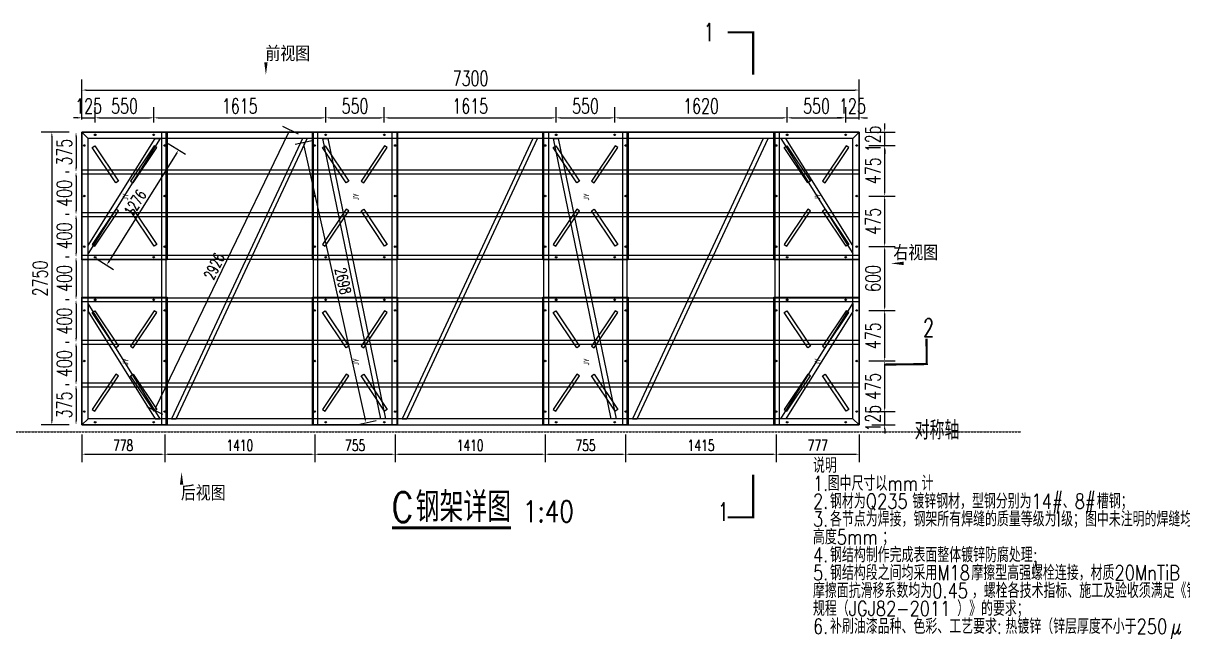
# Model space of a CAD drawing. Header units: millimetres. Extents: x -1471591 to 944464, y -468930 to 547002.
# Drawn here: x -979182 to -968289, y 4054 to 9838 of the extents above; entities that cross this region are included whole.
import ezdxf

# ---------------------------------------------------------------- set-up
doc = ezdxf.new("R2010")
doc.units = ezdxf.units.MM
doc.header["$LTSCALE"] = 10
doc.header["$PDMODE"] = 35
doc.linetypes.add('-6_350_HOLE$0$DASH', pattern=[0.35, 0.25, -0.1])
for name, color, linetype in [('DIM_SYMB', 3, 'Continuous'), ('PUB_TEXT', 7, 'Continuous'), ('W-FLOAT_BOWL浮筒', 253, 'Continuous'), ('W-STEEL_FRAME钢架', 3, 'Continuous'), ('W-STEEL_KEEL钢龙骨', 5, 'Continuous')]:
    doc.layers.add(name, color=color, linetype=linetype)
doc.styles.add('_TCH_DIM', font='SIMPLEX.shx', dxfattribs={"bigfont": 'hztxt.shx'})
doc.styles.add('_TCH_LABEL', font='COMPLEX', dxfattribs={"bigfont": 'GBCBIG'})
doc.styles.get("Standard").update_dxf_attribs({"font": 'simplex.shx', "width": 0.8, "bigfont": 'hztxt.shx'})
doc.styles.add('STANDARD_T3', font='simplex.shx', dxfattribs={"width": 0.7, "bigfont": 'hztxt.shx'})
doc.styles.add('黑体', font='simhei.ttf', dxfattribs={"width": 0.8})
doc.dimstyles.new('W&&30', dxfattribs={"dimtxt": 105, "dimasz": 30, "dimexe": 75, "dimexo": 90, "dimgap": 30, "dimtad": 1, "dimdec": 0, "dimzin": 0, "dimdsep": 46, "dimtxsty": 'STANDARD_T3', "dimcen": 0.09, "dimclrd": 1, "dimclre": 1, "dimclrt": 7, "dimazin": 2, "dimtfac": 1, "dimtdec": 0, "dimtix": 1, "dimtmove": 2, "dimatfit": 3, "dimfxl": 0, "dimtolj": 1, "dimtzin": 0, "dimarcsym": 0})
doc.dimstyles.new('W&&40', dxfattribs={"dimtxt": 140, "dimasz": 40, "dimexe": 100, "dimexo": 120, "dimgap": 40, "dimtad": 1, "dimdec": 0, "dimzin": 0, "dimdsep": 46, "dimtxsty": 'STANDARD_T3', "dimcen": 0.09, "dimclrd": 1, "dimclre": 1, "dimclrt": 7, "dimazin": 2, "dimtfac": 1, "dimtdec": 0, "dimtix": 1, "dimtmove": 2, "dimatfit": 3, "dimfxl": 0, "dimtolj": 1, "dimtzin": 0, "dimarcsym": 0})

# ---------------------------------------------------------------- blocks, each defined once
blk = doc.blocks.new('*D105')
at = {"color": 1, "lineweight": -2, "transparency": 16777216}
for p, q in [((-978630, 8934), (-978630, 9049)), ((-978505, 8904), (-978505, 9049)), ((-978670, 8949), (-978710, 8949)), ((-978630, 8949), (-978505, 8949)), ((-978465, 8949), (-978425, 8949))]:
    blk.add_line(p, q, dxfattribs=at)
at = {"color": 1, "transparency": 16777216}
for points in [[(-978670, 8955), (-978670, 8942), (-978630, 8949)], [(-978465, 8955), (-978465, 8942), (-978505, 8949)]]:
    blk.add_solid(points, dxfattribs=at)
at = {"layer": 'Defpoints', "color": 0, "transparency": 16777216}
for p in [(-978505, 8949), (-978630, 8814), (-978505, 8784)]:
    blk.add_point(p, dxfattribs=at)
at = {"color": 7, "transparency": 16777216, "insert": (-978568, 9059), "char_height": 140, "attachment_point": 5, "style": 'STANDARD_T3'}
blk.add_mtext('\\A1;125', dxfattribs=at)
blk = doc.blocks.new('*D115')
at = {"color": 1, "lineweight": -2, "transparency": 16777216}
for p, q in [((-976596, 8795), (-976743, 8867)), ((-977937, 6227), (-976689, 8807)), ((-977870, 6161), (-978018, 6233))]:
    blk.add_line(p, q, dxfattribs=at)
at = {"color": 1, "transparency": 16777216}
for points in [[(-976693, 8809), (-976684, 8805), (-976676, 8834)], [(-977942, 6229), (-977933, 6225), (-977950, 6200)]]:
    blk.add_solid(points, dxfattribs=at)
at = {"layer": 'Defpoints', "color": 0, "transparency": 16777216}
for p in [(-976676, 8834), (-976515, 8756), (-977789, 6122)]:
    blk.add_point(p, dxfattribs=at)
at = {"color": 7, "transparency": 16777216, "insert": (-977387, 7553), "char_height": 105, "attachment_point": 5, "rotation": 64.1778, "style": 'STANDARD_T3'}
blk.add_mtext('\\A1;2926', dxfattribs=at)
blk = doc.blocks.new('*D116')
at = {"color": 1, "lineweight": -2, "transparency": 16777216}
for p, q in [((-976455, 8736), (-976626, 8698)), ((-976546, 8685), (-975970, 6110)), ((-975865, 6102), (-976036, 6064))]:
    blk.add_line(p, q, dxfattribs=at)
at = {"color": 1, "transparency": 16777216}
for points in [[(-976541, 8686), (-976551, 8684), (-976553, 8714)], [(-975965, 6111), (-975974, 6108), (-975963, 6080)]]:
    blk.add_solid(points, dxfattribs=at)
at = {"layer": 'Defpoints', "color": 0, "transparency": 16777216}
for p in [(-976367, 8756), (-975777, 6122), (-975963, 6080)]:
    blk.add_point(p, dxfattribs=at)
at = {"color": 7, "transparency": 16777216, "insert": (-976177, 7415), "char_height": 105, "attachment_point": 5, "rotation": 282.6191, "style": 'STANDARD_T3'}
blk.add_mtext('\\A1;2698', dxfattribs=at)
blk = doc.blocks.new('*D117')
at = {"color": 1, "lineweight": -2, "transparency": 16777216}
for p, q in [((-978630, 8934), (-978630, 9309)), ((-971330, 8934), (-971330, 9309)), ((-978590, 9209), (-971370, 9209))]:
    blk.add_line(p, q, dxfattribs=at)
at = {"color": 1, "transparency": 16777216}
for points in [[(-978590, 9216), (-978590, 9203), (-978630, 9209)], [(-971370, 9216), (-971370, 9203), (-971330, 9209)]]:
    blk.add_solid(points, dxfattribs=at)
at = {"layer": 'Defpoints', "color": 0, "transparency": 16777216}
for p in [(-971330, 9209), (-978630, 8814), (-971330, 8814)]:
    blk.add_point(p, dxfattribs=at)
at = {"color": 7, "transparency": 16777216, "insert": (-974980, 9319), "char_height": 140, "attachment_point": 5, "style": 'STANDARD_T3'}
blk.add_mtext('\\A1;7300', dxfattribs=at)
blk = doc.blocks.new('*D132')
at = {"color": 1, "lineweight": -2, "transparency": 16777216}
for p, q in [((-978750, 8814), (-978786, 8814)), ((-978686, 8774), (-978686, 8479)), ((-978750, 8439), (-978786, 8439))]:
    blk.add_line(p, q, dxfattribs=at)
at = {"color": 1, "transparency": 16777216}
for points in [[(-978692, 8774), (-978679, 8774), (-978686, 8814)], [(-978692, 8479), (-978679, 8479), (-978686, 8439)]]:
    blk.add_solid(points, dxfattribs=at)
at = {"layer": 'Defpoints', "color": 0, "transparency": 16777216}
for p in [(-978630, 8814), (-978686, 8439), (-978630, 8439)]:
    blk.add_point(p, dxfattribs=at)
at = {"color": 7, "transparency": 16777216, "insert": (-978796, 8626), "char_height": 140, "attachment_point": 5, "rotation": 90, "style": 'STANDARD_T3'}
blk.add_mtext('\\A1;375', dxfattribs=at)
blk = doc.blocks.new('*D133')
at = {"color": 1, "lineweight": -2, "transparency": 16777216}
for p, q in [((-978750, 8439), (-978786, 8439)), ((-978686, 8399), (-978686, 8079)), ((-978750, 8039), (-978786, 8039))]:
    blk.add_line(p, q, dxfattribs=at)
at = {"color": 1, "transparency": 16777216}
for points in [[(-978692, 8399), (-978679, 8399), (-978686, 8439)], [(-978692, 8079), (-978679, 8079), (-978686, 8039)]]:
    blk.add_solid(points, dxfattribs=at)
at = {"layer": 'Defpoints', "color": 0, "transparency": 16777216}
for p in [(-978630, 8439), (-978686, 8039), (-978630, 8039)]:
    blk.add_point(p, dxfattribs=at)
at = {"color": 7, "transparency": 16777216, "insert": (-978796, 8239), "char_height": 140, "attachment_point": 5, "rotation": 90, "style": 'STANDARD_T3'}
blk.add_mtext('\\A1;400', dxfattribs=at)
blk = doc.blocks.new('*D134')
at = {"color": 1, "lineweight": -2, "transparency": 16777216}
for p, q in [((-978750, 8039), (-978786, 8039)), ((-978686, 7999), (-978686, 7679)), ((-978750, 7639), (-978786, 7639))]:
    blk.add_line(p, q, dxfattribs=at)
at = {"color": 1, "transparency": 16777216}
for points in [[(-978692, 7999), (-978679, 7999), (-978686, 8039)], [(-978692, 7679), (-978679, 7679), (-978686, 7639)]]:
    blk.add_solid(points, dxfattribs=at)
at = {"layer": 'Defpoints', "color": 0, "transparency": 16777216}
for p in [(-978630, 8039), (-978686, 7639), (-978630, 7639)]:
    blk.add_point(p, dxfattribs=at)
at = {"color": 7, "transparency": 16777216, "insert": (-978796, 7839), "char_height": 140, "attachment_point": 5, "rotation": 90, "style": 'STANDARD_T3'}
blk.add_mtext('\\A1;400', dxfattribs=at)
blk = doc.blocks.new('*D135')
at = {"color": 1, "lineweight": -2, "transparency": 16777216}
for p, q in [((-978750, 7639), (-978786, 7639)), ((-978686, 7599), (-978686, 7279)), ((-978750, 7239), (-978786, 7239))]:
    blk.add_line(p, q, dxfattribs=at)
at = {"color": 1, "transparency": 16777216}
for points in [[(-978692, 7599), (-978679, 7599), (-978686, 7639)], [(-978692, 7279), (-978679, 7279), (-978686, 7239)]]:
    blk.add_solid(points, dxfattribs=at)
at = {"layer": 'Defpoints', "color": 0, "transparency": 16777216}
for p in [(-978630, 7639), (-978686, 7239), (-978630, 7239)]:
    blk.add_point(p, dxfattribs=at)
at = {"color": 7, "transparency": 16777216, "insert": (-978796, 7439), "char_height": 140, "attachment_point": 5, "rotation": 90, "style": 'STANDARD_T3'}
blk.add_mtext('\\A1;400', dxfattribs=at)
blk = doc.blocks.new('*D136')
at = {"color": 1, "lineweight": -2, "transparency": 16777216}
for p, q in [((-978750, 7239), (-978786, 7239)), ((-978686, 7199), (-978686, 6879)), ((-978750, 6839), (-978786, 6839))]:
    blk.add_line(p, q, dxfattribs=at)
at = {"color": 1, "transparency": 16777216}
for points in [[(-978692, 7199), (-978679, 7199), (-978686, 7239)], [(-978692, 6879), (-978679, 6879), (-978686, 6839)]]:
    blk.add_solid(points, dxfattribs=at)
at = {"layer": 'Defpoints', "color": 0, "transparency": 16777216}
for p in [(-978630, 7239), (-978686, 6839), (-978630, 6839)]:
    blk.add_point(p, dxfattribs=at)
at = {"color": 7, "transparency": 16777216, "insert": (-978796, 7039), "char_height": 140, "attachment_point": 5, "rotation": 90, "style": 'STANDARD_T3'}
blk.add_mtext('\\A1;400', dxfattribs=at)
blk = doc.blocks.new('*D137')
at = {"color": 1, "lineweight": -2, "transparency": 16777216}
for p, q in [((-978750, 6839), (-978786, 6839)), ((-978686, 6799), (-978686, 6479)), ((-978750, 6439), (-978786, 6439))]:
    blk.add_line(p, q, dxfattribs=at)
at = {"color": 1, "transparency": 16777216}
for points in [[(-978692, 6799), (-978679, 6799), (-978686, 6839)], [(-978692, 6479), (-978679, 6479), (-978686, 6439)]]:
    blk.add_solid(points, dxfattribs=at)
at = {"layer": 'Defpoints', "color": 0, "transparency": 16777216}
for p in [(-978630, 6839), (-978686, 6439), (-978630, 6439)]:
    blk.add_point(p, dxfattribs=at)
at = {"color": 7, "transparency": 16777216, "insert": (-978796, 6639), "char_height": 140, "attachment_point": 5, "rotation": 90, "style": 'STANDARD_T3'}
blk.add_mtext('\\A1;400', dxfattribs=at)
blk = doc.blocks.new('*D138')
at = {"color": 1, "lineweight": -2, "transparency": 16777216}
for p, q in [((-978750, 6439), (-978786, 6439)), ((-978686, 6399), (-978686, 6104)), ((-978750, 6064), (-978786, 6064))]:
    blk.add_line(p, q, dxfattribs=at)
at = {"color": 1, "transparency": 16777216}
for points in [[(-978692, 6399), (-978679, 6399), (-978686, 6439)], [(-978692, 6104), (-978679, 6104), (-978686, 6064)]]:
    blk.add_solid(points, dxfattribs=at)
at = {"layer": 'Defpoints', "color": 0, "transparency": 16777216}
for p in [(-978630, 6439), (-978686, 6064), (-978630, 6064)]:
    blk.add_point(p, dxfattribs=at)
at = {"color": 7, "transparency": 16777216, "insert": (-978796, 6251), "char_height": 140, "attachment_point": 5, "rotation": 90, "style": 'STANDARD_T3'}
blk.add_mtext('\\A1;375', dxfattribs=at)
blk = doc.blocks.new('*D139')
at = {"color": 1, "lineweight": -2, "transparency": 16777216}
for p, q in [((-978750, 8814), (-979013, 8814)), ((-978913, 8774), (-978913, 6104)), ((-978750, 6064), (-979013, 6064))]:
    blk.add_line(p, q, dxfattribs=at)
at = {"color": 1, "transparency": 16777216}
for points in [[(-978920, 8774), (-978906, 8774), (-978913, 8814)], [(-978920, 6104), (-978906, 6104), (-978913, 6064)]]:
    blk.add_solid(points, dxfattribs=at)
at = {"layer": 'Defpoints', "color": 0, "transparency": 16777216}
for p in [(-978630, 8814), (-978913, 6064), (-978630, 6064)]:
    blk.add_point(p, dxfattribs=at)
at = {"color": 7, "transparency": 16777216, "insert": (-979023, 7439), "char_height": 140, "attachment_point": 5, "rotation": 90, "style": 'STANDARD_T3'}
blk.add_mtext('\\A1;2750', dxfattribs=at)
blk = doc.blocks.new('*U590')
at = {"layer": 'W-STEEL_KEEL钢龙骨'}
blk.add_lwpolyline([(-3650, -20), (3650, -20), (3650, 20), (-3650, 20)], close=True, dxfattribs=at)
blk = doc.blocks.new('*U591')
at = {"color": 0, "linetype": 'ByBlock', "lineweight": -2}
for p in [(0, 2000), (0, 1600), (0, 1200), (0, 800), (0, 400), (0, 0)]:
    blk.add_blockref('*U590', p, dxfattribs=at)
blk = doc.blocks.new('*U588')
at = {"layer": 'W-STEEL_FRAME钢架', "color": 1}
blk.add_lwpolyline([(637, 1317), (592, 1317), (-637, -1317), (-592, -1317)], close=True, dxfattribs=at)
blk = doc.blocks.new('*U589')
at = {"color": 0, "linetype": 'ByBlock', "lineweight": -2}
for p in [(0, 0), (2165, 0), (4330, 0)]:
    blk.add_blockref('*U588', p, dxfattribs=at)
blk = doc.blocks.new('$matou$00000186')
for points in [[(-600, 400), (600, 400), (600, -400), (-600, -400)], [(-456, 304), (-472, 279), (-140, 57), (-123, 82)], [(456, 304), (472, 279), (140, 57), (123, 82)], [(-456, -304), (-472, -279), (-140, -57), (-123, -82)], [(456, -304), (472, -279), (140, -57), (123, -82)]]:
    blk.add_lwpolyline(points, close=True)
at = {"color": 1}
for centre in [(-475, 378), (0, 378), (475, 378), (-575, 275), (575, 275), (-575, -275), (575, -275), (-475, -378), (0, -378), (475, -378)]:
    blk.add_circle(centre, 7, dxfattribs=at)
at = {"layer": 'PUB_TEXT', "style": '黑体', "width": 0.8}
blk.add_text('JY', height=52.6, dxfattribs=at).set_placement((-44, -35))
blk = doc.blocks.new('C')
at = {"layer": 'W-STEEL_FRAME钢架'}
for points in [[(-3586, 1317), (-3644, 1375), (-3644, -1375), (-3586, -1317)], [(3598, 1317), (-3586, 1317), (-3644, 1375), (3656, 1375)], [(3598, 1317), (3656, 1375), (3656, -1375), (3598, -1317)], [(3598, -1317), (-3586, -1317), (-3644, -1375), (3656, -1375)]]:
    blk.add_lwpolyline(points, close=True, dxfattribs=at)
at = {"layer": 'W-STEEL_FRAME钢架', "color": 6}
for points in [[(-2955, 1317), (-2909, 1317), (-3586, 235), (-3586, 310)], [(-1380, 1317), (-1335, 1317), (-791, -1317), (-836, -1317)], [(785, 1317), (830, 1317), (1374, -1317), (1329, -1317)], [(2967, 1317), (2922, 1317), (3598, 235), (3598, 310)], [(-2955, -1317), (-2909, -1317), (-3586, -235), (-3586, -310)], [(2967, -1317), (2922, -1317), (3598, -235), (3598, -310)]]:
    blk.add_lwpolyline(points, close=True, dxfattribs=at)
at = {"layer": 'W-STEEL_FRAME钢架', "color": 1}
for points in [[(-2852, 1375), (-2895, 1375), (-2895, -1375), (-2852, -1375)], [(-1427, 1375), (-1470, 1375), (-1470, -1375), (-1427, -1375)], [(-730, 1375), (-687, 1375), (-687, -1375), (-730, -1375)], [(695, 1375), (738, 1375), (738, -1375), (695, -1375)], [(1478, 1375), (1435, 1375), (1435, -1375), (1478, -1375)], [(2908, 1375), (2865, 1375), (2865, -1375), (2908, -1375)]]:
    blk.add_lwpolyline(points, close=True, dxfattribs=at)
blk.add_blockref('*U589', (-2165, 0))
at = {"xscale": -1, "rotation": 180}
blk.add_blockref('*U591', (6, 1000), dxfattribs=at)
at = {"layer": 'W-FLOAT_BOWL浮筒', "rotation": 90}
for p in [(-3244, 775), (-1079, 775), (1086, 775), (3256, 775), (-3244, -775), (-1079, -775), (1086, -775), (3256, -775)]:
    blk.add_blockref('$matou$00000186', p, dxfattribs=at)
blk = doc.blocks.new('*D835')
at = {"color": 1, "lineweight": -2, "transparency": 16777216}
for p, q in [((-978382, 7590), (-977737, 8621)), ((-977820, 8708), (-977658, 8607)), ((-978496, 7626), (-978334, 7525))]:
    blk.add_line(p, q, dxfattribs=at)
at = {"color": 1, "transparency": 16777216}
for points in [[(-977742, 8624), (-977733, 8619), (-977722, 8647)], [(-978386, 7593), (-978378, 7588), (-978398, 7565)]]:
    blk.add_solid(points, dxfattribs=at)
at = {"layer": 'Defpoints', "color": 0, "transparency": 16777216}
for p in [(-977896, 8756), (-977722, 8647), (-978572, 7674)]:
    blk.add_point(p, dxfattribs=at)
at = {"color": 7, "transparency": 16777216, "insert": (-978130, 8149), "char_height": 105, "attachment_point": 5, "rotation": 57.993, "style": 'STANDARD_T3'}
blk.add_mtext('\\A1;1276', dxfattribs=at)
blk = doc.blocks.new('*D592')
at = {"color": 1, "lineweight": -2, "transparency": 16777216}
for p, q in [((-978505, 8904), (-978505, 9049)), ((-977955, 8904), (-977955, 9049)), ((-978465, 8949), (-977995, 8949))]:
    blk.add_line(p, q, dxfattribs=at)
at = {"color": 1, "transparency": 16777216}
for points in [[(-978465, 8955), (-978465, 8942), (-978505, 8949)], [(-977995, 8955), (-977995, 8942), (-977955, 8949)]]:
    blk.add_solid(points, dxfattribs=at)
at = {"layer": 'Defpoints', "color": 0, "transparency": 16777216}
for p in [(-977955, 8949), (-978505, 8784), (-977955, 8784)]:
    blk.add_point(p, dxfattribs=at)
at = {"color": 7, "transparency": 16777216, "insert": (-978230, 9059), "char_height": 140, "attachment_point": 5, "style": 'STANDARD_T3'}
blk.add_mtext('\\A1;550', dxfattribs=at)
blk = doc.blocks.new('*D593')
at = {"color": 1, "lineweight": -2, "transparency": 16777216}
for p, q in [((-977955, 8904), (-977955, 9049)), ((-976340, 8904), (-976340, 9049)), ((-977915, 8949), (-976380, 8949))]:
    blk.add_line(p, q, dxfattribs=at)
at = {"color": 1, "transparency": 16777216}
for points in [[(-977915, 8955), (-977915, 8942), (-977955, 8949)], [(-976380, 8955), (-976380, 8942), (-976340, 8949)]]:
    blk.add_solid(points, dxfattribs=at)
at = {"layer": 'Defpoints', "color": 0, "transparency": 16777216}
for p in [(-976340, 8949), (-977955, 8784), (-976340, 8784)]:
    blk.add_point(p, dxfattribs=at)
at = {"color": 7, "transparency": 16777216, "insert": (-977148, 9059), "char_height": 140, "attachment_point": 5, "style": 'STANDARD_T3'}
blk.add_mtext('\\A1;1615', dxfattribs=at)
blk = doc.blocks.new('*D594')
at = {"color": 1, "lineweight": -2, "transparency": 16777216}
for p, q in [((-976340, 8904), (-976340, 9049)), ((-975790, 8904), (-975790, 9049)), ((-976300, 8949), (-975830, 8949))]:
    blk.add_line(p, q, dxfattribs=at)
at = {"color": 1, "transparency": 16777216}
for points in [[(-976300, 8955), (-976300, 8942), (-976340, 8949)], [(-975830, 8955), (-975830, 8942), (-975790, 8949)]]:
    blk.add_solid(points, dxfattribs=at)
at = {"layer": 'Defpoints', "color": 0, "transparency": 16777216}
for p in [(-975790, 8949), (-976340, 8784), (-975790, 8784)]:
    blk.add_point(p, dxfattribs=at)
at = {"color": 7, "transparency": 16777216, "insert": (-976065, 9059), "char_height": 140, "attachment_point": 5, "style": 'STANDARD_T3'}
blk.add_mtext('\\A1;550', dxfattribs=at)
blk = doc.blocks.new('*D595')
at = {"color": 1, "lineweight": -2, "transparency": 16777216}
for p, q in [((-975790, 8904), (-975790, 9049)), ((-974175, 8904), (-974175, 9049)), ((-975750, 8949), (-974215, 8949))]:
    blk.add_line(p, q, dxfattribs=at)
at = {"color": 1, "transparency": 16777216}
for points in [[(-975750, 8955), (-975750, 8942), (-975790, 8949)], [(-974215, 8955), (-974215, 8942), (-974175, 8949)]]:
    blk.add_solid(points, dxfattribs=at)
at = {"layer": 'Defpoints', "color": 0, "transparency": 16777216}
for p in [(-974175, 8949), (-975790, 8784), (-974175, 8784)]:
    blk.add_point(p, dxfattribs=at)
at = {"color": 7, "transparency": 16777216, "insert": (-974983, 9059), "char_height": 140, "attachment_point": 5, "style": 'STANDARD_T3'}
blk.add_mtext('\\A1;1615', dxfattribs=at)
blk = doc.blocks.new('*D596')
at = {"color": 1, "lineweight": -2, "transparency": 16777216}
for p, q in [((-974175, 8904), (-974175, 9049)), ((-973625, 8904), (-973625, 9049)), ((-974135, 8949), (-973665, 8949))]:
    blk.add_line(p, q, dxfattribs=at)
at = {"color": 1, "transparency": 16777216}
for points in [[(-974135, 8955), (-974135, 8942), (-974175, 8949)], [(-973665, 8955), (-973665, 8942), (-973625, 8949)]]:
    blk.add_solid(points, dxfattribs=at)
at = {"layer": 'Defpoints', "color": 0, "transparency": 16777216}
for p in [(-973625, 8949), (-974175, 8784), (-973625, 8784)]:
    blk.add_point(p, dxfattribs=at)
at = {"color": 7, "transparency": 16777216, "insert": (-973900, 9059), "char_height": 140, "attachment_point": 5, "style": 'STANDARD_T3'}
blk.add_mtext('\\A1;550', dxfattribs=at)
blk = doc.blocks.new('*D597')
at = {"color": 1, "lineweight": -2, "transparency": 16777216}
for p, q in [((-973625, 8904), (-973625, 9049)), ((-972005, 8904), (-972005, 9049)), ((-973585, 8949), (-972045, 8949))]:
    blk.add_line(p, q, dxfattribs=at)
at = {"color": 1, "transparency": 16777216}
for points in [[(-973585, 8955), (-973585, 8942), (-973625, 8949)], [(-972045, 8955), (-972045, 8942), (-972005, 8949)]]:
    blk.add_solid(points, dxfattribs=at)
at = {"layer": 'Defpoints', "color": 0, "transparency": 16777216}
for p in [(-972005, 8949), (-973625, 8784), (-972005, 8784)]:
    blk.add_point(p, dxfattribs=at)
at = {"color": 7, "transparency": 16777216, "insert": (-972815, 9059), "char_height": 140, "attachment_point": 5, "style": 'STANDARD_T3'}
blk.add_mtext('\\A1;1620', dxfattribs=at)
blk = doc.blocks.new('*D598')
at = {"color": 1, "lineweight": -2, "transparency": 16777216}
for p, q in [((-972005, 8904), (-972005, 9049)), ((-971455, 8904), (-971455, 9049)), ((-971965, 8949), (-971495, 8949))]:
    blk.add_line(p, q, dxfattribs=at)
at = {"color": 1, "transparency": 16777216}
for points in [[(-971965, 8955), (-971965, 8942), (-972005, 8949)], [(-971495, 8955), (-971495, 8942), (-971455, 8949)]]:
    blk.add_solid(points, dxfattribs=at)
at = {"layer": 'Defpoints', "color": 0, "transparency": 16777216}
for p in [(-971455, 8949), (-972005, 8784), (-971455, 8784)]:
    blk.add_point(p, dxfattribs=at)
at = {"color": 7, "transparency": 16777216, "insert": (-971730, 9059), "char_height": 140, "attachment_point": 5, "style": 'STANDARD_T3'}
blk.add_mtext('\\A1;550', dxfattribs=at)
blk = doc.blocks.new('*D599')
at = {"color": 1, "lineweight": -2, "transparency": 16777216}
for p, q in [((-971455, 8904), (-971455, 9049)), ((-971330, 8934), (-971330, 9049)), ((-971495, 8949), (-971535, 8949)), ((-971455, 8949), (-971330, 8949)), ((-971290, 8949), (-971250, 8949))]:
    blk.add_line(p, q, dxfattribs=at)
at = {"color": 1, "transparency": 16777216}
for points in [[(-971495, 8955), (-971495, 8942), (-971455, 8949)], [(-971290, 8955), (-971290, 8942), (-971330, 8949)]]:
    blk.add_solid(points, dxfattribs=at)
at = {"layer": 'Defpoints', "color": 0, "transparency": 16777216}
for p in [(-971330, 8949), (-971455, 8784), (-971330, 8814)]:
    blk.add_point(p, dxfattribs=at)
at = {"color": 7, "transparency": 16777216, "insert": (-971393, 9059), "char_height": 140, "attachment_point": 5, "style": 'STANDARD_T3'}
blk.add_mtext('\\A1;125', dxfattribs=at)
blk = doc.blocks.new('*D600')
at = {"color": 1, "lineweight": -2, "transparency": 16777216}
for p, q in [((-971090, 6229), (-971090, 6269)), ((-971240, 6189), (-970990, 6189)), ((-971090, 6064), (-971090, 6189)), ((-971210, 6064), (-970990, 6064)), ((-971090, 6024), (-971090, 5984))]:
    blk.add_line(p, q, dxfattribs=at)
at = {"color": 1, "transparency": 16777216}
for points in [[(-971097, 6229), (-971083, 6229), (-971090, 6189)], [(-971097, 6024), (-971083, 6024), (-971090, 6064)]]:
    blk.add_solid(points, dxfattribs=at)
at = {"layer": 'Defpoints', "color": 0, "transparency": 16777216}
for p in [(-971360, 6189), (-971090, 6189), (-971330, 6064)]:
    blk.add_point(p, dxfattribs=at)
at = {"color": 7, "transparency": 16777216, "insert": (-971200, 6126), "char_height": 140, "attachment_point": 5, "rotation": 90, "style": 'STANDARD_T3'}
blk.add_mtext('\\A1;125', dxfattribs=at)
blk = doc.blocks.new('*D601')
at = {"color": 1, "lineweight": -2, "transparency": 16777216}
for p, q in [((-971240, 6664), (-970990, 6664)), ((-971090, 6229), (-971090, 6624)), ((-971240, 6189), (-970990, 6189))]:
    blk.add_line(p, q, dxfattribs=at)
at = {"color": 1, "transparency": 16777216}
for points in [[(-971097, 6624), (-971083, 6624), (-971090, 6664)], [(-971097, 6229), (-971083, 6229), (-971090, 6189)]]:
    blk.add_solid(points, dxfattribs=at)
at = {"layer": 'Defpoints', "color": 0, "transparency": 16777216}
for p in [(-971360, 6664), (-971090, 6664), (-971360, 6189)]:
    blk.add_point(p, dxfattribs=at)
at = {"color": 7, "transparency": 16777216, "insert": (-971200, 6426), "char_height": 140, "attachment_point": 5, "rotation": 90, "style": 'STANDARD_T3'}
blk.add_mtext('\\A1;475', dxfattribs=at)
blk = doc.blocks.new('*D602')
at = {"color": 1, "lineweight": -2, "transparency": 16777216}
for p, q in [((-971240, 7139), (-970990, 7139)), ((-971090, 6704), (-971090, 7099)), ((-971240, 6664), (-970990, 6664))]:
    blk.add_line(p, q, dxfattribs=at)
at = {"color": 1, "transparency": 16777216}
for points in [[(-971097, 7099), (-971083, 7099), (-971090, 7139)], [(-971097, 6704), (-971083, 6704), (-971090, 6664)]]:
    blk.add_solid(points, dxfattribs=at)
at = {"layer": 'Defpoints', "color": 0, "transparency": 16777216}
for p in [(-971360, 7139), (-971090, 7139), (-971360, 6664)]:
    blk.add_point(p, dxfattribs=at)
at = {"color": 7, "transparency": 16777216, "insert": (-971200, 6901), "char_height": 140, "attachment_point": 5, "rotation": 90, "style": 'STANDARD_T3'}
blk.add_mtext('\\A1;475', dxfattribs=at)
blk = doc.blocks.new('*D603')
at = {"color": 1, "lineweight": -2, "transparency": 16777216}
for p, q in [((-971240, 7739), (-970990, 7739)), ((-971090, 7179), (-971090, 7699)), ((-971240, 7139), (-970990, 7139))]:
    blk.add_line(p, q, dxfattribs=at)
at = {"color": 1, "transparency": 16777216}
for points in [[(-971097, 7699), (-971083, 7699), (-971090, 7739)], [(-971097, 7179), (-971083, 7179), (-971090, 7139)]]:
    blk.add_solid(points, dxfattribs=at)
at = {"layer": 'Defpoints', "color": 0, "transparency": 16777216}
for p in [(-971360, 7739), (-971090, 7739), (-971360, 7139)]:
    blk.add_point(p, dxfattribs=at)
at = {"color": 7, "transparency": 16777216, "insert": (-971200, 7439), "char_height": 140, "attachment_point": 5, "rotation": 90, "style": 'STANDARD_T3'}
blk.add_mtext('\\A1;600', dxfattribs=at)
blk = doc.blocks.new('*D604')
at = {"color": 1, "lineweight": -2, "transparency": 16777216}
for p, q in [((-971240, 8214), (-970990, 8214)), ((-971090, 7779), (-971090, 8174)), ((-971240, 7739), (-970990, 7739))]:
    blk.add_line(p, q, dxfattribs=at)
at = {"color": 1, "transparency": 16777216}
for points in [[(-971097, 8174), (-971083, 8174), (-971090, 8214)], [(-971097, 7779), (-971083, 7779), (-971090, 7739)]]:
    blk.add_solid(points, dxfattribs=at)
at = {"layer": 'Defpoints', "color": 0, "transparency": 16777216}
for p in [(-971360, 8214), (-971090, 8214), (-971360, 7739)]:
    blk.add_point(p, dxfattribs=at)
at = {"color": 7, "transparency": 16777216, "insert": (-971200, 7976), "char_height": 140, "attachment_point": 5, "rotation": 90, "style": 'STANDARD_T3'}
blk.add_mtext('\\A1;475', dxfattribs=at)
blk = doc.blocks.new('*D605')
at = {"color": 1, "lineweight": -2, "transparency": 16777216}
for p, q in [((-971240, 8689), (-970990, 8689)), ((-971090, 8254), (-971090, 8649)), ((-971240, 8214), (-970990, 8214))]:
    blk.add_line(p, q, dxfattribs=at)
at = {"color": 1, "transparency": 16777216}
for points in [[(-971097, 8649), (-971083, 8649), (-971090, 8689)], [(-971097, 8254), (-971083, 8254), (-971090, 8214)]]:
    blk.add_solid(points, dxfattribs=at)
at = {"layer": 'Defpoints', "color": 0, "transparency": 16777216}
for p in [(-971360, 8689), (-971090, 8689), (-971360, 8214)]:
    blk.add_point(p, dxfattribs=at)
at = {"color": 7, "transparency": 16777216, "insert": (-971200, 8451), "char_height": 140, "attachment_point": 5, "rotation": 90, "style": 'STANDARD_T3'}
blk.add_mtext('\\A1;475', dxfattribs=at)
blk = doc.blocks.new('*D606')
at = {"color": 1, "lineweight": -2, "transparency": 16777216}
for p, q in [((-971090, 8854), (-971090, 8894)), ((-971214, 8814), (-970990, 8814)), ((-971090, 8689), (-971090, 8814)), ((-971240, 8689), (-970990, 8689)), ((-971090, 8649), (-971090, 8609))]:
    blk.add_line(p, q, dxfattribs=at)
at = {"color": 1, "transparency": 16777216}
for points in [[(-971097, 8854), (-971083, 8854), (-971090, 8814)], [(-971097, 8649), (-971083, 8649), (-971090, 8689)]]:
    blk.add_solid(points, dxfattribs=at)
at = {"layer": 'Defpoints', "color": 0, "transparency": 16777216}
for p in [(-971334, 8814), (-971090, 8814), (-971360, 8689)]:
    blk.add_point(p, dxfattribs=at)
at = {"color": 7, "transparency": 16777216, "insert": (-971200, 8751), "char_height": 140, "attachment_point": 5, "rotation": 90, "style": 'STANDARD_T3'}
blk.add_mtext('\\A1;125', dxfattribs=at)
blk = doc.blocks.new('*D913')
at = {"color": 1, "lineweight": -2, "transparency": 16777216}
for p, q in [((-978630, 5974), (-978630, 5713)), ((-977853, 5974), (-977853, 5713)), ((-978600, 5788), (-977883, 5788))]:
    blk.add_line(p, q, dxfattribs=at)
at = {"color": 1, "transparency": 16777216}
for points in [[(-978600, 5793), (-978600, 5783), (-978630, 5788)], [(-977883, 5793), (-977883, 5783), (-977853, 5788)]]:
    blk.add_solid(points, dxfattribs=at)
at = {"layer": 'Defpoints', "color": 0, "transparency": 16777216}
for p in [(-978630, 6064), (-977853, 6064), (-977853, 5788)]:
    blk.add_point(p, dxfattribs=at)
at = {"color": 7, "transparency": 16777216, "insert": (-978242, 5871), "char_height": 105, "attachment_point": 5, "style": 'STANDARD_T3'}
blk.add_mtext('\\A1;778', dxfattribs=at)
blk = doc.blocks.new('*D914')
at = {"color": 1, "lineweight": -2, "transparency": 16777216}
for p, q in [((-977853, 5974), (-977853, 5713)), ((-976443, 5974), (-976443, 5713)), ((-977823, 5788), (-976473, 5788))]:
    blk.add_line(p, q, dxfattribs=at)
at = {"color": 1, "transparency": 16777216}
for points in [[(-977823, 5793), (-977823, 5783), (-977853, 5788)], [(-976473, 5793), (-976473, 5783), (-976443, 5788)]]:
    blk.add_solid(points, dxfattribs=at)
at = {"layer": 'Defpoints', "color": 0, "transparency": 16777216}
for p in [(-977853, 6064), (-976443, 6064), (-976443, 5788)]:
    blk.add_point(p, dxfattribs=at)
at = {"color": 7, "transparency": 16777216, "insert": (-977148, 5871), "char_height": 105, "attachment_point": 5, "style": 'STANDARD_T3'}
blk.add_mtext('\\A1;1410', dxfattribs=at)
blk = doc.blocks.new('*D915')
at = {"color": 1, "lineweight": -2, "transparency": 16777216}
for p, q in [((-976443, 5974), (-976443, 5713)), ((-975688, 5974), (-975688, 5713)), ((-976413, 5788), (-975718, 5788))]:
    blk.add_line(p, q, dxfattribs=at)
at = {"color": 1, "transparency": 16777216}
for points in [[(-976413, 5793), (-976413, 5783), (-976443, 5788)], [(-975718, 5793), (-975718, 5783), (-975688, 5788)]]:
    blk.add_solid(points, dxfattribs=at)
at = {"layer": 'Defpoints', "color": 0, "transparency": 16777216}
for p in [(-976443, 6064), (-975688, 6064), (-975688, 5788)]:
    blk.add_point(p, dxfattribs=at)
at = {"color": 7, "transparency": 16777216, "insert": (-976065, 5871), "char_height": 105, "attachment_point": 5, "style": 'STANDARD_T3'}
blk.add_mtext('\\A1;755', dxfattribs=at)
blk = doc.blocks.new('*D916')
at = {"color": 1, "lineweight": -2, "transparency": 16777216}
for p, q in [((-975688, 5974), (-975688, 5713)), ((-974278, 5974), (-974278, 5713)), ((-975658, 5788), (-974308, 5788))]:
    blk.add_line(p, q, dxfattribs=at)
at = {"color": 1, "transparency": 16777216}
for points in [[(-975658, 5793), (-975658, 5783), (-975688, 5788)], [(-974308, 5793), (-974308, 5783), (-974278, 5788)]]:
    blk.add_solid(points, dxfattribs=at)
at = {"layer": 'Defpoints', "color": 0, "transparency": 16777216}
for p in [(-975688, 6064), (-974278, 6064), (-974278, 5788)]:
    blk.add_point(p, dxfattribs=at)
at = {"color": 7, "transparency": 16777216, "insert": (-974983, 5871), "char_height": 105, "attachment_point": 5, "style": 'STANDARD_T3'}
blk.add_mtext('\\A1;1410', dxfattribs=at)
blk = doc.blocks.new('*D917')
at = {"color": 1, "lineweight": -2, "transparency": 16777216}
for p, q in [((-974278, 5974), (-974278, 5713)), ((-973523, 5974), (-973523, 5713)), ((-974248, 5788), (-973553, 5788))]:
    blk.add_line(p, q, dxfattribs=at)
at = {"color": 1, "transparency": 16777216}
for points in [[(-974248, 5793), (-974248, 5783), (-974278, 5788)], [(-973553, 5793), (-973553, 5783), (-973523, 5788)]]:
    blk.add_solid(points, dxfattribs=at)
at = {"layer": 'Defpoints', "color": 0, "transparency": 16777216}
for p in [(-974278, 6064), (-973523, 6064), (-973523, 5788)]:
    blk.add_point(p, dxfattribs=at)
at = {"color": 7, "transparency": 16777216, "insert": (-973900, 5871), "char_height": 105, "attachment_point": 5, "style": 'STANDARD_T3'}
blk.add_mtext('\\A1;755', dxfattribs=at)
blk = doc.blocks.new('*D918')
at = {"color": 1, "lineweight": -2, "transparency": 16777216}
for p, q in [((-973523, 5974), (-973523, 5713)), ((-972108, 5974), (-972108, 5713)), ((-973493, 5788), (-972138, 5788))]:
    blk.add_line(p, q, dxfattribs=at)
at = {"color": 1, "transparency": 16777216}
for points in [[(-973493, 5793), (-973493, 5783), (-973523, 5788)], [(-972138, 5793), (-972138, 5783), (-972108, 5788)]]:
    blk.add_solid(points, dxfattribs=at)
at = {"layer": 'Defpoints', "color": 0, "transparency": 16777216}
for p in [(-973523, 6064), (-972108, 6064), (-972108, 5788)]:
    blk.add_point(p, dxfattribs=at)
at = {"color": 7, "transparency": 16777216, "insert": (-972815, 5871), "char_height": 105, "attachment_point": 5, "style": 'STANDARD_T3'}
blk.add_mtext('\\A1;1415', dxfattribs=at)
blk = doc.blocks.new('*D919')
at = {"color": 1, "lineweight": -2, "transparency": 16777216}
for p, q in [((-972108, 5974), (-972108, 5713)), ((-971330, 5974), (-971330, 5713)), ((-972078, 5788), (-971360, 5788))]:
    blk.add_line(p, q, dxfattribs=at)
at = {"color": 1, "transparency": 16777216}
for points in [[(-972078, 5793), (-972078, 5783), (-972108, 5788)], [(-971360, 5793), (-971360, 5783), (-971330, 5788)]]:
    blk.add_solid(points, dxfattribs=at)
at = {"layer": 'Defpoints', "color": 0, "transparency": 16777216}
for p in [(-972108, 6064), (-971330, 6064), (-971330, 5788)]:
    blk.add_point(p, dxfattribs=at)
at = {"color": 7, "transparency": 16777216, "insert": (-971719, 5871), "char_height": 105, "attachment_point": 5, "style": 'STANDARD_T3'}
blk.add_mtext('\\A1;777', dxfattribs=at)

msp = doc.modelspace()

# ---------------------------------------------------------------- linework, layer by layer
msp.add_lwpolyline([(-978630.5, 6063.8), (-971330.5, 6063.8), (-971330.5, 8813.8), (-978630.5, 8813.8)], close=True)
at = {"color": 8, "linetype": '-6_350_HOLE$0$DASH'}
msp.add_lwpolyline([(-979836.3, 5999.2), (-969812.2, 5999.2)], dxfattribs=at)
at = {"layer": 'DIM_SYMB'}
for points, const_width in [([(-972565.2, 9752.7), (-972325.2, 9752.7), (-972325.2, 9352.7)], 20), ([(-971094.4, 6630.3), (-970694.5, 6635.1), (-970697.3, 6875.1)], 20), ([(-972325.2, 5595.3), (-972325.2, 5195.3), (-972565.2, 5195.3)], 20), ([(-975719.3, 5095.3), (-974601.5, 5095.3)], 28)]:
    msp.add_lwpolyline(points, dxfattribs=dict(at, const_width=const_width))
for points in [[(-976902.2, 9667, 0, 0, 0), (-976902.2, 9351, 0, 32, 0), (-976902.2, 9471, 0, 0, 0)], [(-970717.1, 7581, 0, 0, 0), (-971033.1, 7581, 0, 32, 0), (-970913.1, 7581, 0, 0, 0)], [(-977694, 5306.1, 0, 0, 0), (-977694, 5622.1, 0, 32, 0), (-977694, 5502.1, 0, 0, 0)]]:
    msp.add_lwpolyline(points, format="xyseb", dxfattribs=at)

# ---------------------------------------------------------------- block references
msp.add_blockref('C', (-974986.8, 7438.8))

# ---------------------------------------------------------------- texts
at = {"layer": 'PUB_TEXT', "color": 7, "style": '_TCH_LABEL', "width": 0.705882}
for s, p in [('1', (-972790.9, 9667.7)), ('2', (-970729.2, 6892.3)), ('1', (-972655.9, 5163.4))]:
    msp.add_text(s, height=170, dxfattribs=at).set_placement(p)
at = {"layer": 'PUB_TEXT', "color": 7, "style": '_TCH_DIM'}
for s, p in [('前视图', (-976906.7, 9480.5)), ('右视图', (-971008.1, 7609.4)), ('后视图', (-977700.7, 5352.7))]:
    msp.add_text(s, height=140, dxfattribs=at).set_placement(p)
at = {"layer": 'PUB_TEXT', "width": 0.8}
for s, height, p in [('对称轴', 175, (-970808, 5925.7)), ('说明', 140, (-971763.5, 5612.6)), ('1.', 140, (-971763.5, 5444.6)), ('图中尺寸以', 140, (-971624.9, 5444.6)), ('计', 140, (-970744.9, 5444.6)), ('mm', 140, (-971064.9, 5444.6)), ('2.', 140, (-971763.5, 5276.6)), ('钢材为', 140, (-971603.5, 5276.6)), ('Q235', 140, (-971267.5, 5276.6)), ('镀锌钢材，型钢分别为', 140, (-970830.2, 5276.6)), ('14#', 140, (-969710.2, 5276.6)), ('8#', 140, (-969304.9, 5276.6)), ('槽钢；', 140, (-969096.9, 5276.6)), ('3.', 140, (-971763.5, 5108.6)), ('各节点为焊接，钢架所有焊缝的质量等级为', 140, (-971603.5, 5108.6)), ('I', 140, (-969475.5, 5108.6)), ('级；图中未注明的焊缝均为双面角焊缝满焊，焊缝', 140, (-969432.9, 5108.6)), ('、', 140, (-969416.9, 5276.6)), ('高度', 140, (-971763.5, 4940.6)), ('5mm', 140, (-971539.5, 4940.6)), ('；', 140, (-971112.9, 4940.6)), ('4.', 140, (-971763.5, 4772.6)), ('钢结构制作完成表面整体镀锌防腐处理', 140, (-971603.5, 4772.6)), (';', 140, (-969699.5, 4772.6)), ('5.', 140, (-971763.5, 4604.6)), ('钢结构段之间均采用', 140, (-971603.5, 4604.6)), ('M18', 140, (-970595.5, 4604.6)), ('摩擦型高强螺栓连接，材质', 140, (-970275.5, 4604.6)), ('20MnTiB', 140, (-968931.5, 4604.6)), ('摩擦面抗滑移系数均为', 140, (-971763.5, 4436.6)), ('0.45', 140, (-970643.5, 4436.6)), ('，螺栓各技术指标、施工及验收须满足《钢结构高强度螺栓连接技术', 140, (-970270.2, 4436.6)), ('规程（', 140, (-971763.5, 4268.6)), ('JGJ82-2011', 140, (-971427.5, 4268.6)), ('）》的要求；', 140, (-970408.9, 4268.6)), ('补刷油漆品种、色彩、工艺要求', 140, (-971603.5, 4100.6)), ('热镀锌（锌层厚度不小于', 140, (-969955.5, 4100.6)), ('6.', 140, (-971763.5, 4100.6)), (':', 140, (-970035.5, 4100.6)), ('250', 140, (-968723.5, 4100.6)), ('μ', 140, (-968403.5, 4100.6))]:
    msp.add_text(s, height=height, dxfattribs=at).set_placement(p)
at = {"layer": 'PUB_TEXT', "color": 7, "width": 0.8}
for s, height, p in [('钢架详图', 280, (-975495.3, 5151.3)), ('C', 280, (-975719.3, 5151.3)), ('1:40', 200, (-974489.5, 5151.3))]:
    msp.add_text(s, height=height, dxfattribs=at).set_placement(p)

# ---------------------------------------------------------------- dimensions: what is measured, and where the dimension line sits
for base, p1, p2, dimstyle, picture, middle in [((-971330.5, 9209.3), (-978630.5, 8813.8), (-971330.5, 8813.8), 'W&&40', '*D117', (-974980.5, 9319.3)), ((-978505.5, 8948.7), (-978630.5, 8813.8), (-978505.5, 8783.8), 'W&&40', '*D105', (-978568, 9058.7)), ((-977955.5, 8948.7), (-978505.5, 8783.8), (-977955.5, 8783.8), 'W&&40', '*D592', (-978230.5, 9058.7)), ((-976340.5, 8948.7), (-977955.5, 8783.8), (-976340.5, 8783.8), 'W&&40', '*D593', (-977148, 9058.7)), ((-975790.5, 8948.7), (-976340.5, 8783.8), (-975790.5, 8783.8), 'W&&40', '*D594', (-976065.5, 9058.7)), ((-974175.5, 8948.7), (-975790.5, 8783.8), (-974175.5, 8783.8), 'W&&40', '*D595', (-974983, 9058.7)), ((-973625.5, 8948.7), (-974175.5, 8783.8), (-973625.5, 8783.8), 'W&&40', '*D596', (-973900.5, 9058.7)), ((-972005.4, 8948.7), (-973625.5, 8783.8), (-972005.4, 8783.8), 'W&&40', '*D597', (-972815.5, 9058.7)), ((-971455.4, 8948.7), (-972005.4, 8783.8), (-971455.4, 8783.8), 'W&&40', '*D598', (-971730.4, 9058.7)), ((-971330.5, 8948.7), (-971455.4, 8783.8), (-971330.5, 8813.8), 'W&&40', '*D599', (-971393, 9058.7)), ((-977852.9633603, 5788.4316784), (-978630.4633603, 6063.8354935), (-977852.9633603, 6063.8354935), 'W&&30', '*D913', (-978241.7133603, 5870.9316784)), ((-976443, 5788.4), (-977853, 6063.8), (-976443, 6063.8), 'W&&30', '*D914', (-977148, 5870.9)), ((-975688, 5788.4), (-976443, 6063.8), (-975688, 6063.8), 'W&&30', '*D915', (-976065.5, 5870.9)), ((-974278, 5788.4), (-975688, 6063.8), (-974278, 6063.8), 'W&&30', '*D916', (-974983, 5870.9)), ((-973523, 5788.4), (-974278, 6063.8), (-973523, 6063.8), 'W&&30', '*D917', (-973900.5, 5870.9)), ((-972107.9, 5788.4), (-973523, 6063.8), (-972107.9, 6063.8), 'W&&30', '*D918', (-972815.5, 5870.9)), ((-971330.5, 5788.4), (-972107.9, 6063.8), (-971330.5, 6063.9), 'W&&30', '*D919', (-971719.2, 5870.9))]:
    dim = msp.add_linear_dim(base=base, p1=p1, p2=p2, dimstyle=dimstyle)
    dim.commit()
    dim.dimension.update_dxf_attribs({"geometry": picture, "text_midpoint": middle})
for p1, p2, distance, picture, middle in [((-977789.1, 6121.8), (-976514.6, 8755.8), 179.2, '*D115', (-977387.4, 7552.8)), ((-978572.5, 7674.1), (-977896.4, 8755.8), -206.1, '*D835', (-978129.6, 8149.5))]:
    dim = msp.add_aligned_dim(p1=p1, p2=p2, distance=distance, dimstyle='W&&30')
    dim.commit()
    dim.dimension.update_dxf_attribs({"geometry": picture, "text_midpoint": middle})
for base, p1, p2, picture, middle in [((-971089.9, 8813.8), (-971360.4, 8688.8), (-971334.2, 8813.8), '*D606', (-971199.9, 8751.3)), ((-978912.9, 6063.8), (-978630.5, 8813.8), (-978630.5, 6063.8), '*D139', (-979022.9, 7438.8)), ((-978685.8, 8438.8), (-978630.5, 8813.8), (-978630.4, 8438.8), '*D132', (-978795.8, 8626.3)), ((-971089.9, 8688.8), (-971360.4, 8213.8), (-971360.4, 8688.8), '*D605', (-971199.9, 8451.3)), ((-978685.8, 8038.8), (-978630.4, 8438.8), (-978630.4, 8038.8), '*D133', (-978795.8, 8238.8)), ((-971089.9, 8213.8), (-971360.4, 7738.8), (-971360.4, 8213.8), '*D604', (-971199.9, 7976.3)), ((-978685.8, 7638.8), (-978630.4, 8038.8), (-978630.5, 7638.8), '*D134', (-978795.8, 7838.8)), ((-971089.9, 7738.8), (-971360.4, 7138.8), (-971360.4, 7738.8), '*D603', (-971199.9, 7438.8)), ((-978685.8, 7238.8), (-978630.5, 7638.8), (-978630.5, 7238.8), '*D135', (-978795.8, 7438.8)), ((-978685.8, 6838.8), (-978630.5, 7238.8), (-978630.4, 6838.8), '*D136', (-978795.8, 7038.8)), ((-971089.9, 7138.8), (-971360.4, 6663.8), (-971360.4, 7138.8), '*D602', (-971199.9, 6901.3)), ((-978685.8, 6438.8), (-978630.4, 6838.8), (-978630.4, 6438.8), '*D137', (-978795.8, 6638.8)), ((-971089.9, 6663.8), (-971360.4, 6188.8), (-971360.4, 6663.8), '*D601', (-971199.9, 6426.3)), ((-978685.8, 6063.8), (-978630.4, 6438.8), (-978630.5, 6063.8), '*D138', (-978795.8, 6251.3)), ((-971089.9, 6188.8), (-971330.4, 6063.8), (-971360.4, 6188.8), '*D600', (-971199.9, 6126.3))]:
    dim = msp.add_linear_dim(base=base, p1=p1, p2=p2, angle=90, dimstyle='W&&40')
    dim.commit()
    dim.dimension.update_dxf_attribs({"geometry": picture, "text_midpoint": middle})
dim = msp.add_aligned_dim(p1=(-976367.1, 8755.8), p2=(-975777.4, 6121.8), distance=-190.1, text='2698', dimstyle='W&&30')
dim.commit()
dim.dimension.update_dxf_attribs({"geometry": '*D116', "text_midpoint": (-976177.3, 7415.3)})

doc.saveas('drawing.dxf')
